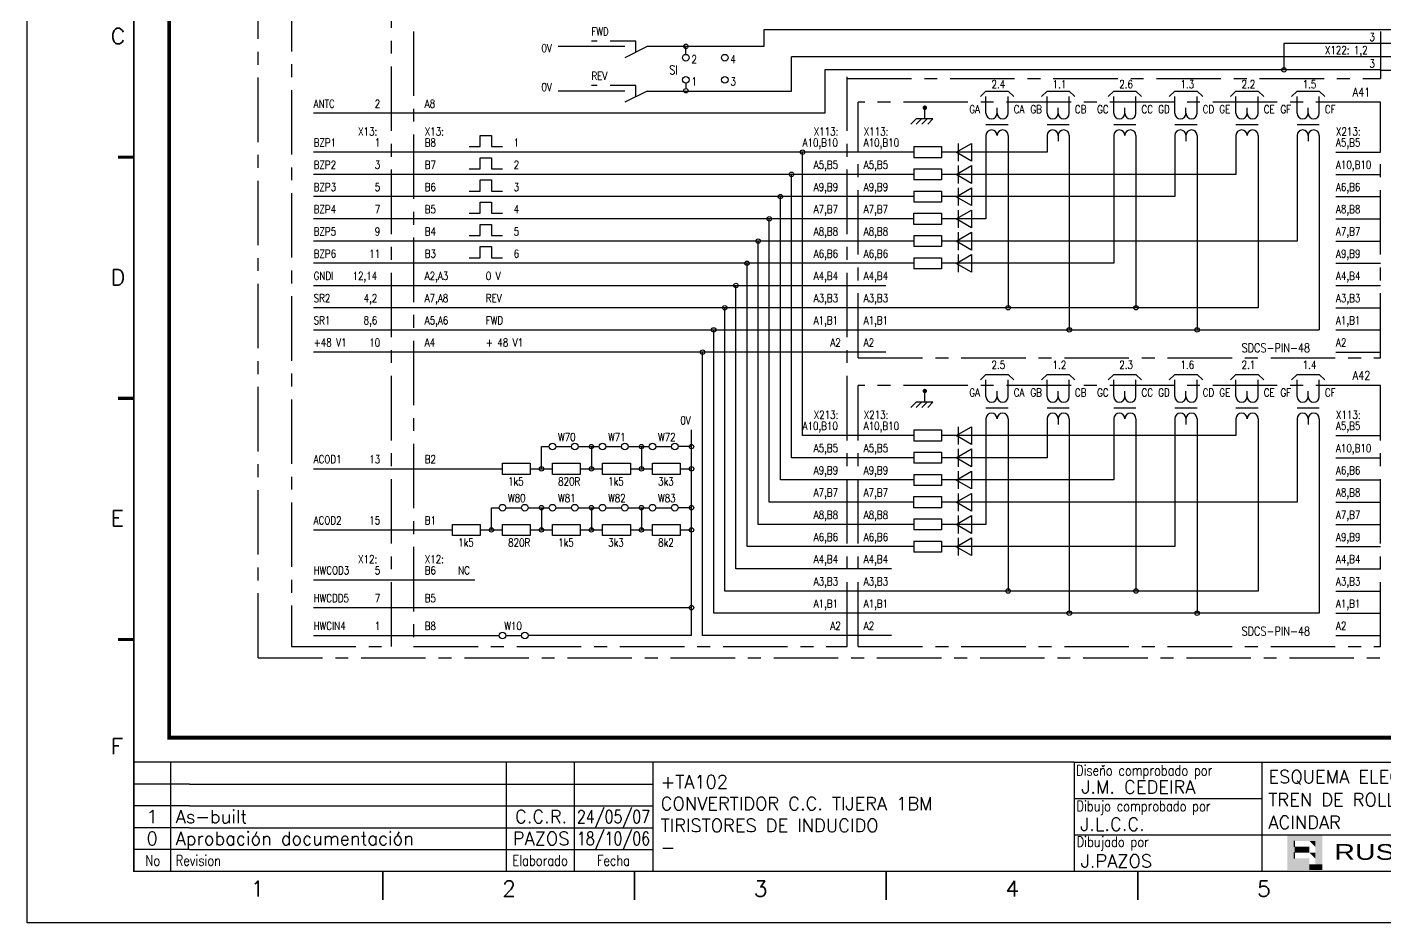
# Model space of a CAD drawing. Extents: x -25 to 1044, y -25744 to 292.
# Drawn here: x 151.1 to 414.3, y -8405.1 to -8231.4 of the extents above; entities that cross this region are included whole.
import ezdxf
from ezdxf.enums import TextEntityAlignment as Align

# ---------------------------------------------------------------- set-up
doc = ezdxf.new("R2010")
doc.units = 0
doc.header["$LTSCALE"] = 10
doc.header["$MEASUREMENT"] = 0
for name, pattern in [('CENTER', [2, 1.25, -0.25, 0.25, -0.25]), ('DASHDOT', [1, 0.5, -0.25, 0, -0.25]), ('DASHED', [0.75, 0.5, -0.25])]:
    doc.linetypes.add(name, pattern=pattern)
for name, color, linetype in [('1', 7, 'CONTINUOUS'), ('10', 5, 'CONTINUOUS'), ('2', 7, 'CONTINUOUS'), ('25', 3, 'CONTINUOUS'), ('25K', 4, 'DASHED'), ('25PK', 4, 'CENTER'), ('35', 2, 'CONTINUOUS'), ('DIBUJO', 7, 'CONTINUOUS')]:
    doc.layers.add(name, color=color, linetype=linetype)
doc.styles.add('ABBSTYLE', font='ROMANS.SHX', dxfattribs={"width": 0.8})
doc.styles.add('HELVETICA', font='HELV.SHX')
doc.styles.add('LABEL', font='SIMPLEX', dxfattribs={"width": 0.8, "height": 4})
doc.styles.add('ROMANS', font='romans')

# ---------------------------------------------------------------- blocks, each defined once
blk = doc.blocks.new('newcajec')
at = {"layer": '1'}
for p, q in [((179.4, 20.85), (0.13, 20.85)), ((7, 20.85), (7, 0)), ((71, 20.85), (71, 0)), ((84, 20.85), (84, 0.09)), ((99, 20.85), (99, 0)), ((215.2, 20.8), (215.2, 0)), ((184.64, 20.18), (184.81, 20.01)), ((184.81, 20.01), (185.18, 20.25)), ((10.6, 16.64), (0, 16.64)), ((10.6, 16.64), (99, 16.64)), ((179.4, 13.87), (215.2, 13.87)), ((10.6, 12.48), (0, 12.48)), ((10.6, 12.48), (99, 12.48)), ((10.6, 8.32), (0, 8.32)), ((10.6, 8.32), (99, 8.32)), ((179.4, 6.93), (267.63, 6.93)), ((10.6, 4.16), (0, 4.16)), ((10.6, 4.16), (99, 4.16))]:
    blk.add_line(p, q, dxfattribs=at)
at = {"layer": '1', "const_width": 0.3}
blk.add_lwpolyline([(0, 0), (0, 272.5), (383, 272.5), (383, 0)], close=True, dxfattribs=at)
at = {"layer": '1'}
for points in [[(-2.99, 136.23, 0.6, 0.6, 0), (-0.18, 136.23, 0.6, 0.6, 0)], [(-2.99, 90.23, 0.6, 0.6, 0), (-0.18, 90.23, 0.6, 0.6, 0)], [(-2.99, 44.23, 0.6, 0.6, 0), (-0.18, 44.23, 0.6, 0.6, 0)], [(383, 20.8, 0.3, 0.3, 0), (179.4, 20.8, 0.3, 0.3, 0), (179.4, 0, 0.3, 0.3, 0)], [(47.5, -5.5, 0.3, 0.3, 0), (47.5, -0.09, 0.3, 0.3, 0)], [(95.5, -5.5, 0.3, 0.3, 0), (95.5, -0.09, 0.3, 0.3, 0)], [(143.5, -5.5, 0.3, 0.3, 0), (143.5, -0.09, 0.3, 0.3, 0)], [(191.5, -5.5, 0.3, 0.3, 0), (191.5, -0.09, 0.3, 0.3, 0)]]:
    blk.add_lwpolyline(points, format="xyseb", dxfattribs=at)
at = {"layer": '2', "color": 14}
for p, q in [((221.42, 4.69), (221.42, 5.81)), ((221.42, 2.47), (221.42, 3.58))]:
    blk.add_line(p, q, dxfattribs=at)
for points in [[(220.05, 5.81), (220.05, 6.92), (226.74, 5.81), (226.74, 6.92)], [(221.42, 2.47), (220.05, 2.47), (221.42, 5.81), (220.05, 5.81)], [(224.25, 5.81), (225.37, 5.81), (225.37, 4.69)], [(225.37, 5.81), (226.74, 5.81), (225.37, 1.35), (226.74, 1.35)], [(221.42, 4.69), (224.25, 4.69), (221.42, 3.58), (224.25, 3.58)], [(224.25, 3.58), (225.37, 3.58), (225.37, 2.47)], [(224.25, 0.24), (224.25, 2.47), (220.05, 0.24), (220.05, 2.47)], [(226.74, 1.35), (226.74, 0.24), (224.25, 1.35), (224.25, 0.24)]]:
    blk.add_solid(points, dxfattribs=at)
at = {"layer": '1', "style": 'ROMANS'}
for s, p in [('C', (-4.37, 157.84)), ('D', (-4.37, 111.84)), ('E', (-4.37, 65.84)), ('F', (-4.37, 22.34)), ('1', (22.29, -4.82)), ('2', (70.29, -4.82)), ('3', (118.29, -4.82)), ('4', (166.29, -4.82)), ('5', (214.29, -4.82))]:
    blk.add_text(s, height=3, dxfattribs=at).set_placement(p)
at = {"layer": '1', "style": 'LABEL', "width": 0.8}
for s, p in [('Diseno comprobado por', (179.73, 18.27)), ('Dibujo comprobado por', (179.81, 11.47)), ('Dibujado por', (179.83, 4.64)), ('No', (2.23, 1.05)), ('Revision', (8, 1.05))]:
    blk.add_text(s, height=2, dxfattribs=at).set_placement(p)
for s, p in [('Elaborado', (77.5, 1.05)), ('Fecha', (91.5, 1.05))]:
    blk.add_text(s, height=2, dxfattribs=at).set_placement(p, align=Align.CENTER)
at = {"layer": '10', "style": 'ROMANS'}
for tag, p in [('REV41', (3.5, 18.74)), ('REV43', (77.7, 18.74)), ('REV31', (3.5, 14.58)), ('REV33', (77.7, 14.58)), ('REV21', (3.5, 10.42)), ('REV23', (77.7, 10.42)), ('REV11', (3.5, 6.27)), ('REV13', (77.7, 6.27))]:
    blk.add_attdef(tag, text='', height=2.5, dxfattribs=at).set_placement(p, align=Align.MIDDLE)
for tag, p, height in [('REV42', (8, 17.49), 2.5), ('SHEETNAME1', (100.5, 15.83), 2.5), ('DOCUMENTTYPE', (216.43, 16.8), 2.5), ('NOTA', (305.32, 15.8), 3), ('REV32', (8, 13.33), 2.5), ('DESIGNCHECK', (180.74, 14.83), 2.5), ('SHEETNAME2', (100.5, 11.67), 2.5), ('OBJECT', (216.43, 12.4), 2.5), ('REV22', (8, 9.17), 2.5), ('CUSTOMER', (216.43, 8.08), 2.5), ('ORDER', (305.32, 7.3), 4.5), ('SHEETNAME3', (100.5, 7.51), 2.5), ('DRAWINGCHECK', (180.53, 7.71), 2.5), ('REV12', (8, 5.01), 2.5), ('SHEETNAME4', (100.5, 3.35), 2.5), ('DOCUMENT_ID', (305.32, 0.93), 4.4), ('USER', (180.63, 0.71), 2.5), ('DEPARTMENT', (271.93, 1.05), 2.5)]:
    blk.add_attdef(tag, p, '', height=height, dxfattribs=at)
for tag, width, p, p2 in [('REV44', 1.221199, (84.53, 17.49), (98.48, 17.49)), ('REV34', 1.221199, (84.53, 13.33), (98.48, 13.33)), ('REV24', 1.221199, (84.53, 9.17), (98.48, 9.17)), ('REV14', 1.221199, (84.53, 5.01), (98.48, 5.01)), ('CREATED2', 7.039915, (282.71, 1.05), (301.14, 1.05))]:
    blk.add_attdef(tag, text='', height=2.5, dxfattribs=dict(at, width=width)).set_placement(p, p2, align=Align.FIT)
for tag, p in [('SHEET', (382, 7.43)), ('NEXTSHEET', (382, 0.5))]:
    blk.add_attdef(tag, text='', height=2.5, dxfattribs=at).set_placement(p, align=Align.RIGHT)
at = {"layer": 'DIBUJO', "color": 14, "style": 'HELVETICA', "width": 1.3}
blk.add_text('RUSSULA S.A.', height=3, dxfattribs=at).set_placement((229, 2.19))

msp = doc.modelspace()

# ---------------------------------------------------------------- linework, layer by layer
at = {"layer": '2', "color": 4, "linetype": 'CENTER'}
for p, q in [((202.32, -8143.59), (202.32, -8351.53)), ((195.85, -8353.68), (549.23, -8353.68)), ((195.85, -8353.68), (549.23, -8353.68))]:
    msp.add_line(p, q, dxfattribs=at)
at = {"layer": '2', "color": 3, "linetype": 'DASHDOT', "const_width": 0.724}
msp.add_lwpolyline([(178.61, -8127.43), (553.54, -8127.43), (553.54, -8369.19), (178.61, -8369.19), (178.61, -8127.43)], dxfattribs=at)
at = {"layer": '25'}
for p, q in [((336.99, -8243.79), (335.91, -8244.87)), ((336.99, -8243.79), (341.3, -8243.79)), ((341.3, -8243.79), (342.37, -8244.87)), ((348.84, -8243.79), (347.76, -8244.87)), ((348.84, -8243.79), (353.15, -8243.79)), ((353.15, -8243.79), (354.23, -8244.87)), ((361.77, -8243.79), (360.69, -8244.87)), ((361.77, -8243.79), (366.08, -8243.79)), ((366.08, -8243.79), (367.15, -8244.87)), ((373.62, -8243.79), (372.54, -8244.87)), ((373.62, -8243.79), (377.93, -8243.79)), ((377.93, -8243.79), (379.01, -8244.87)), ((385.47, -8243.79), (384.39, -8244.87)), ((385.47, -8243.79), (389.78, -8243.79)), ((389.78, -8243.79), (390.86, -8244.87)), ((397.32, -8243.79), (396.24, -8244.87)), ((397.32, -8243.79), (401.63, -8243.79)), ((401.63, -8243.79), (402.71, -8244.87)), ((336.99, -8298.73), (335.91, -8299.81)), ((336.99, -8298.73), (341.3, -8298.73)), ((341.3, -8298.73), (342.37, -8299.81)), ((348.84, -8298.73), (347.76, -8299.81)), ((348.84, -8298.73), (353.15, -8298.73)), ((353.15, -8298.73), (354.23, -8299.81)), ((361.77, -8298.73), (360.69, -8299.81)), ((361.77, -8298.73), (366.08, -8298.73)), ((366.08, -8298.73), (367.15, -8299.81)), ((373.62, -8298.73), (372.54, -8299.81)), ((373.62, -8298.73), (377.93, -8298.73)), ((377.93, -8298.73), (379.01, -8299.81)), ((385.47, -8298.73), (384.39, -8299.81)), ((385.47, -8298.73), (389.78, -8298.73)), ((389.78, -8298.73), (390.86, -8299.81)), ((397.32, -8298.73), (396.24, -8299.81)), ((397.32, -8298.73), (401.63, -8298.73)), ((401.63, -8298.73), (402.71, -8299.81))]:
    msp.add_line(p, q, dxfattribs=at)
at = {"layer": '25K'}
for p, q in [((413.48, -8237.09), (433.95, -8237.09)), ((413.48, -8239.72), (442.57, -8239.72))]:
    msp.add_line(p, q, dxfattribs=at)
for points in [[(269.11, -8236.25), (269.11, -8234.09), (260.49, -8234.09)], [(269.11, -8244.87), (269.11, -8242.71), (260.49, -8242.71)]]:
    msp.add_lwpolyline(points, dxfattribs=at)
at = {"layer": '25PK'}
for p, q in [((195.85, -8353.68), (195.85, -8140.36)), ((221.71, -8351.53), (221.71, -8143.59)), ((226.02, -8152.21), (226.02, -8351.53)), ((413.48, -8152.21), (413.48, -8241.36)), ((310.05, -8351.53), (310.05, -8241.01)), ((310.05, -8241.36), (413.48, -8241.36)), ((413.48, -8245.94), (312.21, -8245.94)), ((312.21, -8295.5), (312.21, -8245.94)), ((413.48, -8295.5), (413.48, -8245.94)), ((312.21, -8295.5), (413.48, -8295.5)), ((413.48, -8300.89), (312.21, -8300.89)), ((312.21, -8351.53), (312.21, -8300.89)), ((413.48, -8351.53), (413.48, -8300.89)), ((202.32, -8351.53), (221.71, -8351.53)), ((226.02, -8351.53), (310.05, -8351.53)), ((312.21, -8351.53), (413.48, -8351.53))]:
    msp.add_line(p, q, dxfattribs=at)
at = {"layer": '35'}
for p, q in [((433.95, -8231.94), (293.89, -8231.94)), ((266.96, -8235.17), (254.03, -8235.17)), ((271.27, -8235.17), (266.96, -8237.32)), ((278.81, -8236.68), (278.81, -8235.17)), ((299.28, -8237.09), (413.48, -8237.09)), ((442.57, -8234.56), (394.77, -8234.56)), ((394.77, -8234.56), (394.77, -8239.67)), ((413.48, -8239.67), (305.74, -8239.67)), ((278.81, -8242.28), (278.81, -8243.25)), ((266.96, -8243.79), (254.03, -8243.79)), ((271.27, -8243.79), (266.96, -8245.94)), ((336.99, -8248.1), (336.99, -8244.87)), ((341.3, -8248.1), (341.3, -8244.87)), ((348.84, -8248.1), (348.84, -8244.87)), ((353.15, -8248.1), (353.15, -8244.87)), ((361.77, -8248.1), (361.77, -8244.87)), ((366.08, -8248.1), (366.08, -8244.87)), ((373.62, -8248.1), (373.62, -8244.87)), ((377.93, -8248.1), (377.93, -8244.87)), ((385.47, -8248.1), (385.47, -8244.87)), ((389.78, -8248.1), (389.78, -8244.87)), ((397.32, -8248.1), (397.32, -8244.87)), ((401.63, -8248.1), (401.63, -8244.87)), ((339.14, -8248.1), (339.14, -8247.02)), ((350.99, -8248.1), (350.99, -8247.02)), ((363.92, -8248.1), (363.92, -8247.02)), ((375.77, -8248.1), (375.77, -8247.02)), ((387.62, -8248.1), (387.62, -8247.02)), ((399.48, -8248.1), (399.48, -8247.02)), ((323.44, -8249.17), (322.44, -8250.22)), ((326.7, -8249.18), (323.44, -8249.18)), ((324.5, -8249.17), (323.49, -8250.22)), ((325.57, -8249.17), (324.57, -8250.22)), ((326.7, -8249.17), (325.69, -8250.22)), ((336.99, -8250.25), (341.3, -8250.25)), ((348.84, -8250.25), (353.15, -8250.25)), ((361.77, -8250.25), (366.08, -8250.25)), ((373.62, -8250.25), (377.93, -8250.25)), ((385.47, -8250.25), (389.78, -8250.25)), ((397.32, -8250.25), (401.63, -8250.25)), ((238.95, -8252.41), (241.1, -8252.41)), ((238.95, -8254.56), (238.95, -8252.41)), ((241.1, -8252.41), (241.1, -8254.56)), ((336.99, -8252.41), (336.99, -8268.57)), ((341.3, -8252.41), (341.3, -8285.81)), ((348.84, -8252.41), (348.84, -8255.64)), ((350.99, -8252.41), (350.99, -8253.48)), ((353.15, -8252.41), (353.15, -8290.11)), ((361.77, -8252.41), (361.77, -8277.19)), ((366.08, -8252.41), (366.08, -8285.81)), ((373.62, -8252.41), (373.62, -8264.26)), ((375.77, -8252.41), (375.77, -8253.48)), ((377.93, -8252.41), (377.93, -8290.11)), ((385.47, -8252.41), (385.47, -8259.95)), ((389.78, -8252.41), (389.78, -8285.81)), ((397.32, -8252.41), (397.32, -8272.88)), ((399.48, -8252.41), (399.48, -8253.48)), ((401.63, -8252.41), (401.63, -8290.11)), ((236.79, -8254.56), (238.95, -8254.56)), ((241.1, -8254.56), (243.26, -8254.56)), ((322.98, -8254.56), (328.37, -8254.56)), ((322.98, -8254.56), (322.98, -8256.72)), ((328.37, -8254.56), (328.37, -8256.72)), ((331.2, -8255.67), (334.19, -8253.94)), ((331.6, -8253.94), (331.6, -8257.39)), ((334.19, -8253.94), (334.19, -8257.39)), ((322.98, -8255.64), (206.63, -8255.64)), ((238.95, -8258.87), (238.95, -8256.72)), ((238.95, -8256.72), (241.1, -8256.72)), ((241.1, -8256.72), (241.1, -8258.87)), ((301.43, -8310.58), (301.43, -8255.64)), ((328.37, -8256.72), (322.98, -8256.72)), ((348.84, -8255.64), (328.37, -8255.64)), ((334.19, -8257.39), (331.2, -8255.67)), ((404.86, -8255.64), (413.48, -8255.64)), ((322.98, -8259.95), (206.63, -8259.95)), ((236.79, -8258.87), (238.95, -8258.87)), ((241.1, -8258.87), (243.26, -8258.87)), ((299.28, -8314.89), (299.28, -8259.95)), ((322.98, -8258.87), (328.37, -8258.87)), ((322.98, -8258.87), (322.98, -8261.03)), ((328.37, -8258.87), (328.37, -8261.03)), ((385.47, -8259.95), (328.37, -8259.95)), ((331.2, -8259.97), (334.19, -8258.25)), ((334.19, -8261.7), (331.2, -8259.97)), ((331.6, -8258.25), (331.6, -8261.7)), ((334.19, -8258.25), (334.19, -8261.7)), ((404.86, -8259.95), (413.48, -8259.95)), ((236.79, -8263.18), (238.95, -8263.18)), ((238.95, -8263.18), (238.95, -8261.03)), ((238.95, -8261.03), (241.1, -8261.03)), ((241.1, -8261.03), (241.1, -8263.18)), ((241.1, -8263.18), (243.26, -8263.18)), ((328.37, -8261.03), (322.98, -8261.03)), ((322.98, -8263.18), (328.37, -8263.18)), ((322.98, -8263.18), (322.98, -8265.34)), ((328.37, -8263.18), (328.37, -8265.34)), ((331.2, -8264.28), (334.19, -8262.56)), ((331.6, -8262.56), (331.6, -8266.01)), ((334.19, -8262.56), (334.19, -8266.01)), ((322.98, -8264.26), (206.63, -8264.26)), ((238.95, -8265.34), (241.1, -8265.34)), ((238.95, -8267.49), (238.95, -8265.34)), ((241.1, -8265.34), (241.1, -8267.49)), ((297.13, -8319.2), (297.13, -8264.26)), ((328.37, -8265.34), (322.98, -8265.34)), ((373.62, -8264.26), (328.37, -8264.26)), ((334.19, -8266.01), (331.2, -8264.28)), ((404.86, -8264.26), (413.48, -8264.26)), ((322.98, -8268.57), (206.63, -8268.57)), ((236.79, -8267.49), (238.95, -8267.49)), ((241.1, -8267.49), (243.26, -8267.49)), ((294.97, -8323.51), (294.97, -8268.57)), ((322.98, -8267.49), (328.37, -8267.49)), ((322.98, -8269.64), (322.98, -8267.49)), ((328.37, -8267.49), (328.37, -8269.64)), ((336.99, -8268.57), (328.37, -8268.57)), ((331.2, -8268.59), (334.19, -8266.87)), ((334.19, -8270.32), (331.2, -8268.59)), ((331.6, -8266.87), (331.6, -8270.32)), ((334.19, -8266.87), (334.19, -8270.32)), ((404.86, -8268.57), (413.48, -8268.57)), ((238.95, -8269.64), (241.1, -8269.64)), ((238.95, -8271.8), (238.95, -8269.64)), ((241.1, -8269.64), (241.1, -8271.8)), ((328.37, -8269.64), (322.98, -8269.64)), ((331.2, -8272.9), (334.19, -8271.18)), ((331.6, -8271.18), (331.6, -8274.63)), ((334.19, -8271.18), (334.19, -8274.63)), ((322.98, -8272.88), (206.63, -8272.88)), ((236.79, -8271.8), (238.95, -8271.8)), ((238.95, -8276.11), (238.95, -8273.95)), ((238.95, -8273.95), (241.1, -8273.95)), ((241.1, -8271.8), (243.26, -8271.8)), ((241.1, -8273.95), (241.1, -8276.11)), ((292.82, -8327.82), (292.82, -8272.88)), ((322.98, -8271.8), (328.37, -8271.8)), ((322.98, -8271.8), (322.98, -8273.95)), ((328.37, -8273.95), (322.98, -8273.95)), ((328.37, -8271.8), (328.37, -8273.95)), ((397.32, -8272.88), (328.37, -8272.88)), ((334.19, -8274.63), (331.2, -8272.9)), ((404.86, -8272.88), (413.48, -8272.88)), ((236.79, -8276.11), (238.95, -8276.11)), ((241.1, -8276.11), (243.26, -8276.11)), ((322.98, -8276.11), (328.37, -8276.11)), ((322.98, -8276.11), (322.98, -8278.26)), ((328.37, -8276.11), (328.37, -8278.26)), ((331.2, -8277.21), (334.19, -8275.49)), ((331.6, -8275.49), (331.6, -8278.94)), ((334.19, -8275.49), (334.19, -8278.94)), ((322.98, -8277.19), (206.63, -8277.19)), ((290.66, -8332.13), (290.66, -8277.19)), ((328.37, -8278.26), (322.98, -8278.26)), ((361.77, -8277.19), (328.37, -8277.19)), ((334.19, -8278.94), (331.2, -8277.21)), ((404.86, -8277.19), (413.48, -8277.19)), ((206.63, -8281.5), (317.6, -8281.5)), ((288.51, -8336.44), (288.51, -8281.5)), ((404.86, -8281.5), (413.48, -8281.5)), ((389.78, -8285.81), (206.63, -8285.81)), ((286.35, -8340.75), (286.35, -8285.81)), ((404.86, -8285.81), (413.48, -8285.81)), ((206.63, -8290.11), (401.63, -8290.11)), ((284.2, -8345.06), (284.2, -8290.11)), ((404.86, -8290.11), (413.48, -8290.11)), ((317.6, -8294.42), (206.63, -8294.42)), ((282.04, -8349.37), (282.04, -8294.42)), ((404.86, -8294.42), (413.48, -8294.42)), ((336.99, -8303.04), (336.99, -8299.81)), ((341.3, -8303.04), (341.3, -8299.81)), ((348.84, -8303.04), (348.84, -8299.81)), ((353.15, -8303.04), (353.15, -8299.81)), ((361.77, -8303.04), (361.77, -8299.81)), ((366.08, -8303.04), (366.08, -8299.81)), ((373.62, -8303.04), (373.62, -8299.81)), ((377.93, -8303.04), (377.93, -8299.81)), ((385.47, -8303.04), (385.47, -8299.81)), ((389.78, -8303.04), (389.78, -8299.81)), ((397.32, -8303.04), (397.32, -8299.81)), ((401.63, -8303.04), (401.63, -8299.81)), ((339.14, -8303.04), (339.14, -8301.97)), ((350.99, -8303.04), (350.99, -8301.97)), ((363.92, -8303.04), (363.92, -8301.97)), ((375.77, -8303.04), (375.77, -8301.97)), ((387.62, -8303.04), (387.62, -8301.97)), ((399.48, -8303.04), (399.48, -8301.97)), ((323.44, -8304.12), (322.44, -8305.16)), ((326.7, -8304.12), (323.44, -8304.12)), ((324.5, -8304.12), (323.49, -8305.16)), ((325.57, -8304.12), (324.57, -8305.16)), ((326.7, -8304.12), (325.69, -8305.16)), ((336.99, -8305.2), (341.3, -8305.2)), ((348.84, -8305.2), (353.15, -8305.2)), ((361.77, -8305.2), (366.08, -8305.2)), ((373.62, -8305.2), (377.93, -8305.2)), ((385.47, -8305.2), (389.78, -8305.2)), ((397.32, -8305.2), (401.63, -8305.2)), ((336.99, -8307.35), (336.99, -8327.82)), ((341.3, -8307.35), (341.3, -8340.75)), ((348.84, -8307.35), (348.84, -8314.89)), ((350.99, -8307.35), (350.99, -8308.43)), ((353.15, -8307.35), (353.15, -8345.06)), ((361.77, -8307.35), (361.77, -8319.2)), ((366.08, -8307.35), (366.08, -8340.75)), ((373.62, -8307.35), (373.62, -8332.13)), ((375.77, -8307.35), (375.77, -8308.43)), ((377.93, -8307.35), (377.93, -8345.06)), ((385.47, -8307.35), (385.47, -8310.58)), ((389.78, -8307.35), (389.78, -8340.75)), ((397.32, -8307.35), (397.32, -8323.51)), ((399.48, -8307.35), (399.48, -8308.43)), ((401.63, -8307.35), (401.63, -8345.06)), ((279.89, -8349.37), (279.89, -8309.51)), ((322.98, -8310.58), (301.43, -8310.58)), ((322.98, -8309.51), (322.98, -8311.66)), ((322.98, -8309.51), (328.37, -8309.51)), ((328.37, -8309.51), (328.37, -8311.66)), ((385.47, -8310.58), (328.37, -8310.58)), ((331.2, -8310.61), (334.19, -8308.89)), ((334.19, -8312.34), (331.2, -8310.61)), ((331.6, -8308.89), (331.6, -8312.34)), ((334.19, -8308.89), (334.19, -8312.34)), ((404.86, -8310.58), (413.48, -8310.58)), ((250.8, -8317.05), (250.8, -8312.74)), ((250.8, -8312.74), (252.31, -8312.74)), ((253.6, -8312.74), (256.62, -8312.74)), ((257.91, -8312.74), (262, -8312.74)), ((260.49, -8312.74), (260.49, -8317.05)), ((263.3, -8312.74), (266.31, -8312.74)), ((267.6, -8312.74), (271.7, -8312.74)), ((270.19, -8312.74), (270.19, -8317.05)), ((272.99, -8312.74), (276.01, -8312.74)), ((279.89, -8312.74), (277.3, -8312.74)), ((328.37, -8311.66), (322.98, -8311.66)), ((331.2, -8314.92), (334.19, -8313.2)), ((331.6, -8313.2), (331.6, -8316.64)), ((334.19, -8313.2), (334.19, -8316.64)), ((243.26, -8315.97), (248.64, -8315.97)), ((243.26, -8318.13), (243.26, -8315.97)), ((248.64, -8315.97), (248.64, -8318.13)), ((252.95, -8315.97), (258.34, -8315.97)), ((252.95, -8318.13), (252.95, -8315.97)), ((258.34, -8315.97), (258.34, -8318.13)), ((262.65, -8315.97), (268.04, -8315.97)), ((262.65, -8318.13), (262.65, -8315.97)), ((268.04, -8315.97), (268.04, -8318.13)), ((272.35, -8315.97), (277.73, -8315.97)), ((272.35, -8318.13), (272.35, -8315.97)), ((277.73, -8315.97), (277.73, -8318.13)), ((322.98, -8314.89), (299.28, -8314.89)), ((322.98, -8313.82), (328.37, -8313.82)), ((322.98, -8313.82), (322.98, -8315.97)), ((328.37, -8315.97), (322.98, -8315.97)), ((328.37, -8313.82), (328.37, -8315.97)), ((348.84, -8314.89), (328.37, -8314.89)), ((334.19, -8316.64), (331.2, -8314.92)), ((404.86, -8314.89), (413.48, -8314.89)), ((206.63, -8317.05), (243.26, -8317.05)), ((234.64, -8317.05), (240.02, -8317.05)), ((248.64, -8318.13), (243.26, -8318.13)), ((248.64, -8317.05), (252.95, -8317.05)), ((258.34, -8318.13), (252.95, -8318.13)), ((258.34, -8317.05), (262.65, -8317.05)), ((268.04, -8318.13), (262.65, -8318.13)), ((268.04, -8317.05), (272.35, -8317.05)), ((277.73, -8318.13), (272.35, -8318.13)), ((277.73, -8317.05), (279.89, -8317.05)), ((322.98, -8318.13), (328.37, -8318.13)), ((322.98, -8318.13), (322.98, -8320.28)), ((328.37, -8318.13), (328.37, -8320.28)), ((331.2, -8319.23), (334.19, -8317.51)), ((331.6, -8317.51), (331.6, -8320.95)), ((334.19, -8317.51), (334.19, -8320.95)), ((322.98, -8319.2), (297.13, -8319.2)), ((328.37, -8320.28), (322.98, -8320.28)), ((361.77, -8319.2), (328.37, -8319.2)), ((334.19, -8320.95), (331.2, -8319.23)), ((404.86, -8319.2), (413.48, -8319.2)), ((322.98, -8323.51), (294.97, -8323.51)), ((322.98, -8322.44), (328.37, -8322.44)), ((322.98, -8324.59), (322.98, -8322.44)), ((328.37, -8322.44), (328.37, -8324.59)), ((397.32, -8323.51), (328.37, -8323.51)), ((331.2, -8323.54), (334.19, -8321.82)), ((334.19, -8325.26), (331.2, -8323.54)), ((331.6, -8321.82), (331.6, -8325.26)), ((334.19, -8321.82), (334.19, -8325.26)), ((404.86, -8323.51), (413.48, -8323.51)), ((241.1, -8328.9), (241.1, -8324.59)), ((241.1, -8324.59), (242.61, -8324.59)), ((243.9, -8324.59), (246.92, -8324.59)), ((248.21, -8324.59), (252.31, -8324.59)), ((250.8, -8324.59), (250.8, -8328.9)), ((253.6, -8324.59), (256.62, -8324.59)), ((257.91, -8324.59), (262, -8324.59)), ((260.49, -8324.59), (260.49, -8328.9)), ((263.3, -8324.59), (266.31, -8324.59)), ((267.6, -8324.59), (271.7, -8324.59)), ((270.19, -8324.59), (270.19, -8328.9)), ((272.99, -8324.59), (276.01, -8324.59)), ((279.89, -8324.59), (277.3, -8324.59)), ((328.37, -8324.59), (322.98, -8324.59)), ((331.2, -8327.85), (334.19, -8326.13)), ((331.6, -8326.13), (331.6, -8329.57)), ((334.19, -8326.13), (334.19, -8329.57)), ((206.63, -8328.9), (233.56, -8328.9)), ((233.56, -8327.82), (238.95, -8327.82)), ((233.56, -8329.98), (233.56, -8327.82)), ((238.95, -8327.82), (238.95, -8329.98)), ((238.95, -8328.9), (243.26, -8328.9)), ((243.26, -8327.82), (248.64, -8327.82)), ((243.26, -8329.98), (243.26, -8327.82)), ((248.64, -8327.82), (248.64, -8329.98)), ((248.64, -8328.9), (252.95, -8328.9)), ((252.95, -8327.82), (258.34, -8327.82)), ((252.95, -8329.98), (252.95, -8327.82)), ((258.34, -8327.82), (258.34, -8329.98)), ((258.34, -8328.9), (262.65, -8328.9)), ((262.65, -8327.82), (268.04, -8327.82)), ((262.65, -8329.98), (262.65, -8327.82)), ((268.04, -8327.82), (268.04, -8329.98)), ((268.04, -8328.9), (272.35, -8328.9)), ((272.35, -8327.82), (277.73, -8327.82)), ((272.35, -8329.98), (272.35, -8327.82)), ((277.73, -8327.82), (277.73, -8329.98)), ((277.73, -8328.9), (279.89, -8328.9)), ((322.98, -8327.82), (292.82, -8327.82)), ((322.98, -8326.75), (328.37, -8326.75)), ((322.98, -8326.75), (322.98, -8328.9)), ((328.37, -8328.9), (322.98, -8328.9)), ((328.37, -8326.75), (328.37, -8328.9)), ((336.99, -8327.82), (328.37, -8327.82)), ((334.19, -8329.57), (331.2, -8327.85)), ((404.86, -8327.82), (413.48, -8327.82)), ((238.95, -8329.98), (233.56, -8329.98)), ((248.64, -8329.98), (243.26, -8329.98)), ((258.34, -8329.98), (252.95, -8329.98)), ((268.04, -8329.98), (262.65, -8329.98)), ((277.73, -8329.98), (272.35, -8329.98)), ((322.98, -8331.06), (328.37, -8331.06)), ((322.98, -8331.06), (322.98, -8333.21)), ((328.37, -8331.06), (328.37, -8333.21)), ((331.2, -8332.16), (334.19, -8330.44)), ((331.6, -8330.44), (331.6, -8333.88)), ((334.19, -8330.44), (334.19, -8333.88)), ((322.98, -8332.13), (290.66, -8332.13)), ((328.37, -8333.21), (322.98, -8333.21)), ((373.62, -8332.13), (328.37, -8332.13)), ((334.19, -8333.88), (331.2, -8332.16)), ((404.86, -8332.13), (413.48, -8332.13)), ((318.67, -8336.44), (288.51, -8336.44)), ((404.86, -8336.44), (413.48, -8336.44)), ((206.63, -8338.6), (237.87, -8338.6)), ((389.78, -8340.75), (286.35, -8340.75)), ((404.86, -8340.75), (413.48, -8340.75)), ((206.63, -8343.98), (279.89, -8343.98)), ((401.63, -8345.06), (284.2, -8345.06)), ((404.86, -8345.06), (413.48, -8345.06)), ((206.63, -8349.37), (242.61, -8349.37)), ((243.9, -8349.37), (246.92, -8349.37)), ((279.89, -8349.37), (248.21, -8349.37)), ((318.67, -8349.37), (282.04, -8349.37)), ((404.86, -8349.37), (413.48, -8349.37))]:
    msp.add_line(p, q, dxfattribs=at)
at = {"layer": '35', "linetype": 'Continuous'}
for p, q in [((325.1, -8247.02), (325.1, -8249.18)), ((325.1, -8301.97), (325.1, -8304.12))]:
    msp.add_line(p, q, dxfattribs=at)
at = {"layer": '35'}
for points in [[(293.89, -8231.94), (293.89, -8235.17), (271.27, -8235.17)], [(305.74, -8239.7), (305.74, -8248.1), (206.63, -8248.1)], [(271.27, -8243.79), (299.28, -8243.79), (299.28, -8237.18)]]:
    msp.add_lwpolyline(points, dxfattribs=at)
for points in [[(325.14, -8246.8, 0.431, 0.431, 1), (325.14, -8247.24, 0.431, 0.431, 1)], [(325.14, -8301.75, 0.431, 0.431, 1), (325.14, -8302.18, 0.431, 0.431, 1)]]:
    msp.add_lwpolyline(points, format="xyseb", close=True, dxfattribs=at)
for centre, radius in [((278.81, -8237.32), 0.646), ((278.81, -8235.11), 0.431), ((286.35, -8237.32), 0.646), ((394.77, -8239.68), 0.431), ((278.81, -8241.63), 0.646), ((286.35, -8241.63), 0.646), ((278.81, -8243.73), 0.431), ((301.43, -8255.64), 0.431), ((299.28, -8259.95), 0.431), ((297.13, -8264.26), 0.431), ((294.97, -8268.57), 0.431), ((292.82, -8272.88), 0.431), ((290.66, -8277.19), 0.431), ((288.51, -8281.5), 0.431), ((286.35, -8285.81), 0.431), ((341.3, -8285.81), 0.431), ((366.08, -8285.81), 0.431), ((284.2, -8290.11), 0.431), ((353.15, -8290.11), 0.431), ((377.93, -8290.11), 0.431), ((282.04, -8294.42), 0.431), ((252.95, -8312.74), 0.646), ((257.26, -8312.74), 0.646), ((260.49, -8312.74), 0.431), ((262.65, -8312.74), 0.646), ((266.96, -8312.74), 0.646), ((270.19, -8312.74), 0.431), ((272.35, -8312.74), 0.646), ((276.65, -8312.74), 0.646), ((279.89, -8312.74), 0.431), ((250.8, -8317.05), 0.431), ((260.49, -8317.05), 0.431), ((270.19, -8317.05), 0.431), ((279.89, -8317.05), 0.431), ((243.26, -8324.59), 0.646), ((247.57, -8324.59), 0.646), ((252.95, -8324.59), 0.646), ((257.26, -8324.59), 0.646), ((262.65, -8324.59), 0.646), ((266.96, -8324.59), 0.646), ((272.35, -8324.59), 0.646), ((276.65, -8324.59), 0.646), ((250.8, -8324.59), 0.431), ((260.49, -8324.59), 0.431), ((270.19, -8324.59), 0.431), ((279.89, -8324.59), 0.431), ((241.1, -8328.9), 0.431), ((250.8, -8328.9), 0.431), ((260.49, -8328.9), 0.431), ((270.19, -8328.9), 0.431), ((279.89, -8328.9), 0.431), ((341.3, -8340.75), 0.431), ((366.08, -8340.75), 0.431), ((279.89, -8343.98), 0.431), ((353.15, -8345.06), 0.431), ((377.93, -8345.06), 0.431), ((243.26, -8349.37), 0.646), ((247.57, -8349.37), 0.646)]:
    msp.add_circle(centre, radius, dxfattribs=at)
for centre, start, end in [((338.07, -8248.1), 180, 0), ((340.22, -8248.1), 180, 0), ((349.92, -8248.1), 180, 0), ((352.07, -8248.1), 180, 0), ((362.84, -8248.1), 180, 0), ((365, -8248.1), 180, 0), ((374.7, -8248.1), 180, 0), ((376.85, -8248.1), 180, 0), ((386.55, -8248.1), 180, 0), ((388.7, -8248.1), 180, 0), ((398.4, -8248.1), 180, 0), ((400.55, -8248.1), 180, 0), ((338.07, -8252.41), 0, 180), ((340.22, -8252.41), 0, 180), ((349.92, -8252.41), 0, 180), ((352.07, -8252.41), 0, 180), ((362.84, -8252.41), 0, 180), ((365, -8252.41), 0, 180), ((374.7, -8252.41), 0, 180), ((376.85, -8252.41), 0, 180), ((386.55, -8252.41), 0, 180), ((388.7, -8252.41), 0, 180), ((398.4, -8252.41), 0, 180), ((400.55, -8252.41), 0, 180), ((338.07, -8303.04), 180, 0), ((340.22, -8303.04), 180, 0), ((349.92, -8303.04), 180, 0), ((352.07, -8303.04), 180, 0), ((362.84, -8303.04), 180, 0), ((365, -8303.04), 180, 0), ((374.7, -8303.04), 180, 0), ((376.85, -8303.04), 180, 0), ((386.55, -8303.04), 180, 0), ((388.7, -8303.04), 180, 0), ((398.4, -8303.04), 180, 0), ((400.55, -8303.04), 180, 0), ((338.07, -8307.35), 0, 180), ((340.22, -8307.35), 0, 180), ((349.92, -8307.35), 0, 180), ((352.07, -8307.35), 0, 180), ((362.84, -8307.35), 0, 180), ((365, -8307.35), 0, 180), ((374.7, -8307.35), 0, 180), ((376.85, -8307.35), 0, 180), ((386.55, -8307.35), 0, 180), ((388.7, -8307.35), 0, 180), ((398.4, -8307.35), 0, 180), ((400.55, -8307.35), 0, 180)]:
    msp.add_arc(centre, 1.08, start, end, dxfattribs=at)
at = {"layer": 'DIBUJO'}
msp.add_lwpolyline([(151.08, -8108.11), (571.08, -8108.11), (571.08, -8405.11), (151.08, -8405.11), (151.08, -8108.11)], dxfattribs=at)

# ---------------------------------------------------------------- block references
at = {"layer": '2', "color": 7}
ref = msp.add_blockref('newcajec', (171.76, -8395.11), dxfattribs=dict(at, xscale=1.016513761467891, yscale=1.016513761467891, zscale=1.016513761467891))
ref.add_attrib('REV24', '24/05/07', dxfattribs={"layer": '10', "height": 2.541, "style": 'ROMANS', "width": 0.728168}).set_placement((257.68, -8385.78), (271.87, -8385.78), align=Align.FIT)
ref.add_attrib('SHEETNAME3', 'TIRISTORES DE INDUCIDO', (273.92, -8387.48), dxfattribs={"layer": '10', "height": 2.5413, "style": 'ROMANS'})
ref.add_attrib('SHEETNAME2', 'CONVERTIDOR C.C. TIJERA 1BM', (273.92, -8383.25), dxfattribs={"layer": '10', "height": 2.5413, "style": 'ROMANS'})
ref.add_attrib('SHEETNAME1', '+TA102', (273.92, -8379.02), dxfattribs={"layer": '10', "height": 2.541, "style": 'ROMANS'})
ref.add_attrib('USER', 'J.PAZOS', (355.38, -8394.39), dxfattribs={"layer": '10', "height": 2.541, "style": 'ROMANS'})
ref.add_attrib('DRAWINGCHECK', 'J.L.C.C.', (355.27, -8387.26), dxfattribs={"layer": '10', "height": 2.541, "style": 'ROMANS'})
ref.add_attrib('DESIGNCHECK', 'J.M. CEDEIRA', (355.48, -8380.03), dxfattribs={"layer": '10', "height": 2.5413, "style": 'ROMANS'})
ref.add_attrib('REV22', 'As-built', (179.89, -8385.78), dxfattribs={"layer": '10', "height": 2.541, "style": 'ROMANS'})
ref.add_attrib('REV12', 'Aprobación documentación', (179.89, -8390.01), dxfattribs={"layer": '10', "height": 2.5413, "style": 'ROMANS'})
ref.add_attrib('REV21', '1', dxfattribs={"layer": '10', "height": 2.54, "style": 'ROMANS'}).set_placement((175.32, -8384.51), align=Align.MIDDLE)
ref.add_attrib('REV11', '0', dxfattribs={"layer": '10', "height": 2.54, "style": 'ROMANS'}).set_placement((175.32, -8388.74), align=Align.MIDDLE)
ref.add_attrib('SHEETNAME4', '-', (273.92, -8391.71), dxfattribs={"layer": '10', "height": 2.54, "style": 'ROMANS'})
ref.add_attrib('REV14', '18/10/06', dxfattribs={"layer": '10', "height": 2.541, "style": 'ROMANS', "width": 0.728168}).set_placement((257.68, -8390.01), (271.87, -8390.01), align=Align.FIT)
ref.add_attrib('REV23', 'C.C.R.', dxfattribs={"layer": '10', "height": 2.541, "style": 'ROMANS'}).set_placement((250.74, -8384.51), align=Align.MIDDLE)
ref.add_attrib('REV13', 'PAZOS', dxfattribs={"layer": '10', "height": 2.541, "style": 'ROMANS'}).set_placement((250.74, -8388.74), align=Align.MIDDLE)
ref.add_attrib('CUSTOMER', 'ACINDAR', (391.76, -8386.89), dxfattribs={"layer": '10', "height": 2.541, "style": 'ROMANS'})
ref.add_attrib('OBJECT', 'TREN DE ROLLOS Y BARRAS', (391.76, -8382.5), dxfattribs={"layer": '10', "height": 2.5413, "style": 'ROMANS'})
ref.add_attrib('DOCUMENTTYPE', 'ESQUEMA ELECTRICO', (391.76, -8378.03), dxfattribs={"layer": '10', "height": 2.5413, "style": 'ROMANS'})

# ---------------------------------------------------------------- texts
at = {"layer": '25', "style": 'ABBSTYLE', "width": 0.8}
for s, height, p in [('FWD', 1.551, (260.49, -8233.01)), ('3', 1.55, (411.33, -8234.09)), ('0V', 1.551, (250.8, -8236.25)), ('2', 1.55, (279.89, -8238.4)), ('4', 1.55, (287.43, -8238.4)), ('X122: 1,2', 1.551, (402.71, -8236.62)), ('SI', 1.724, (275.58, -8240.56)), ('3', 1.55, (411.33, -8239.24)), ('0V', 1.551, (250.8, -8243.79)), ('REV', 1.551, (260.49, -8241.63)), ('1', 1.55, (279.89, -8242.71)), ('3', 1.55, (287.43, -8242.71)), ('2.4', 1.551, (338.07, -8243.24)), ('1.1', 1.551, (349.92, -8243.24)), ('2.6', 1.551, (362.84, -8243.24)), ('1.3', 1.551, (374.7, -8243.24)), ('2.2', 1.551, (386.55, -8243.24)), ('1.5', 1.551, (398.4, -8243.24)), ('A41', 1.724, (408.09, -8244.87)), ('ANTC', 1.551, (206.63, -8247.02)), ('2', 1.55, (218.48, -8247.02)), ('A8', 1.551, (228.17, -8247.02)), ('GA', 1.551, (333.76, -8248.1)), ('CA', 1.551, (342.37, -8248.1)), ('GB', 1.551, (345.61, -8248.1)), ('CB', 1.551, (354.23, -8248.1)), ('GC', 1.551, (358.54, -8248.1)), ('CC', 1.551, (367.15, -8248.1)), ('GD', 1.551, (370.39, -8248.1)), ('CD', 1.551, (379.01, -8248.1)), ('GE', 1.551, (382.24, -8248.1)), ('CE', 1.551, (390.86, -8248.1)), ('GF', 1.551, (394.09, -8248.1)), ('CF', 1.551, (402.71, -8248.1)), ('X13:', 1.551, (215.24, -8252.41)), ('X13:', 1.551, (228.17, -8252.41)), ('X113:', 1.551, (303.59, -8252.41)), ('X113:', 1.551, (313.29, -8252.41)), ('X213:', 1.551, (404.86, -8252.41)), ('BZP1', 1.551, (206.63, -8254.56)), ('1', 1.55, (218.48, -8254.56)), ('B8', 1.551, (228.17, -8254.56)), ('1', 1.55, (245.41, -8254.56)), ('A10,B10', 1.551, (301.43, -8254.56)), ('A10,B10', 1.551, (313.29, -8254.56)), ('A5,B5', 1.551, (404.86, -8254.56)), ('BZP2', 1.551, (206.63, -8258.87)), ('3', 1.55, (218.48, -8258.87)), ('B7', 1.551, (228.17, -8258.87)), ('2', 1.55, (245.41, -8258.87)), ('A5,B5', 1.551, (303.59, -8258.87)), ('A5,B5', 1.551, (313.29, -8258.87)), ('A10,B10', 1.551, (404.86, -8258.87)), ('BZP3', 1.551, (206.63, -8263.18)), ('5', 1.55, (218.48, -8263.18)), ('B6', 1.551, (228.17, -8263.18)), ('3', 1.55, (245.41, -8263.18)), ('A9,B9', 1.551, (303.59, -8263.18)), ('A9,B9', 1.551, (313.29, -8263.18)), ('A6,B6', 1.551, (404.86, -8263.18)), ('BZP4', 1.551, (206.63, -8267.49)), ('7', 1.55, (218.48, -8267.49)), ('B5', 1.551, (228.17, -8267.49)), ('4', 1.55, (245.41, -8267.49)), ('A7,B7', 1.551, (303.59, -8267.49)), ('A7,B7', 1.551, (313.29, -8267.49)), ('A8,B8', 1.551, (404.86, -8267.49)), ('BZP5', 1.551, (206.63, -8271.8)), ('9', 1.55, (218.48, -8271.8)), ('B4', 1.551, (228.17, -8271.8)), ('5', 1.55, (245.41, -8271.8)), ('A8,B8', 1.551, (303.59, -8271.8)), ('A8,B8', 1.551, (313.29, -8271.8)), ('A7,B7', 1.551, (404.86, -8271.8)), ('BZP6', 1.551, (206.63, -8276.11)), ('11', 1.551, (217.4, -8276.11)), ('B3', 1.551, (228.17, -8276.11)), ('6', 1.55, (245.41, -8276.11)), ('A6,B6', 1.551, (303.59, -8276.11)), ('A6,B6', 1.551, (313.29, -8276.11)), ('A9,B9', 1.551, (404.86, -8276.11)), ('GNDI', 1.551, (206.63, -8280.42)), ('12,14', 1.551, (214.17, -8280.42)), ('A2,A3', 1.551, (228.17, -8280.42)), ('0 V', 1.551, (240.02, -8280.42)), ('A4,B4', 1.551, (303.59, -8280.42)), ('A4,B4', 1.551, (313.29, -8280.42)), ('A4,B4', 1.551, (404.86, -8280.42)), ('SR2', 1.551, (206.63, -8284.73)), ('4,2', 1.551, (216.32, -8284.73)), ('A7,A8', 1.551, (228.17, -8284.73)), ('REV', 1.551, (240.02, -8284.73)), ('A3,B3', 1.551, (303.59, -8284.73)), ('A3,B3', 1.551, (313.29, -8284.73)), ('A3,B3', 1.551, (404.86, -8284.73)), ('SR1', 1.551, (206.63, -8289.04)), ('8,6', 1.551, (216.32, -8289.04)), ('A5,A6', 1.551, (228.17, -8289.04)), ('FWD', 1.551, (240.02, -8289.04)), ('A1,B1', 1.551, (303.59, -8289.04)), ('A1,B1', 1.551, (313.29, -8289.04)), ('A1,B1', 1.551, (404.86, -8289.04)), ('+48 V1', 1.551, (206.63, -8293.35)), ('10', 1.551, (217.4, -8293.35)), ('A4', 1.551, (228.17, -8293.35)), ('+ 48 V1', 1.551, (240.02, -8293.35)), ('A2', 1.551, (306.82, -8293.35)), ('A2', 1.551, (313.29, -8293.35)), ('A2', 1.551, (404.86, -8293.35)), ('SDCS-PIN-48', 1.7238, (386.55, -8294.45)), ('2.5', 1.551, (338.07, -8297.66)), ('1.2', 1.551, (349.92, -8297.66)), ('2.3', 1.551, (362.84, -8297.66)), ('1.6', 1.551, (374.7, -8297.66)), ('2.1', 1.551, (386.55, -8297.66)), ('1.4', 1.551, (398.4, -8297.66)), ('A42', 1.724, (408.09, -8299.81)), ('GA', 1.551, (333.76, -8303.04)), ('CA', 1.551, (342.37, -8303.04)), ('GB', 1.551, (345.61, -8303.04)), ('CB', 1.551, (354.23, -8303.04)), ('GC', 1.551, (358.54, -8303.04)), ('CC', 1.551, (367.15, -8303.04)), ('GD', 1.551, (370.39, -8303.04)), ('CD', 1.551, (379.01, -8303.04)), ('GE', 1.551, (382.24, -8303.04)), ('CE', 1.551, (390.86, -8303.04)), ('GF', 1.551, (394.09, -8303.04)), ('CF', 1.551, (402.71, -8303.04)), ('0V', 1.551, (277.73, -8308.43)), ('A10,B10', 1.551, (301.43, -8309.51)), ('X213:', 1.551, (303.59, -8307.35)), ('A10,B10', 1.551, (313.29, -8309.51)), ('X213:', 1.551, (313.29, -8307.35)), ('A5,B5', 1.551, (404.86, -8309.51)), ('X113:', 1.551, (404.86, -8307.35)), ('W70', 1.551, (254.03, -8311.66)), ('W71', 1.551, (263.73, -8311.66)), ('W72', 1.551, (273.42, -8311.66)), ('A5,B5', 1.551, (303.59, -8313.82)), ('A5,B5', 1.551, (313.29, -8313.82)), ('A10,B10', 1.551, (404.86, -8313.82)), ('ACOD1', 1.551, (206.63, -8315.97)), ('13', 1.551, (217.4, -8315.97)), ('B2', 1.551, (228.17, -8315.97)), ('A9,B9', 1.551, (303.59, -8318.13)), ('A9,B9', 1.551, (313.29, -8318.13)), ('A6,B6', 1.551, (404.86, -8318.13)), ('1k5', 1.551, (244.33, -8320.28)), ('820R', 1.551, (254.03, -8320.28)), ('1k5', 1.551, (263.73, -8320.28)), ('3k3', 1.551, (273.42, -8320.28)), ('A7,B7', 1.551, (303.59, -8322.44)), ('A7,B7', 1.551, (313.29, -8322.44)), ('A8,B8', 1.551, (404.86, -8322.44)), ('W80', 1.551, (244.33, -8323.51)), ('W81', 1.551, (254.03, -8323.51)), ('W82', 1.551, (263.73, -8323.51)), ('W83', 1.551, (273.42, -8323.51)), ('ACOD2', 1.551, (206.63, -8327.82)), ('15', 1.551, (217.4, -8327.82)), ('B1', 1.551, (228.17, -8327.82)), ('A8,B8', 1.551, (303.59, -8326.75)), ('A8,B8', 1.551, (313.29, -8326.75)), ('A7,B7', 1.551, (404.86, -8326.75)), ('1k5', 1.551, (234.64, -8332.13)), ('820R', 1.551, (244.33, -8332.13)), ('1k5', 1.551, (254.03, -8332.13)), ('3k3', 1.551, (263.73, -8332.13)), ('8k2', 1.551, (273.42, -8332.13)), ('A6,B6', 1.551, (303.59, -8331.06)), ('A6,B6', 1.551, (313.29, -8331.06)), ('A9,B9', 1.551, (404.86, -8331.06)), ('X12:', 1.551, (215.24, -8335.36)), ('X12:', 1.551, (228.17, -8335.36)), ('A4,B4', 1.551, (303.59, -8335.36)), ('A4,B4', 1.551, (313.29, -8335.36)), ('A4,B4', 1.551, (404.86, -8335.36)), ('HWCOD3', 1.551, (206.63, -8337.52)), ('5', 1.55, (218.48, -8337.52)), ('B6', 1.551, (228.17, -8337.52)), ('NC', 1.551, (234.64, -8337.52)), ('A3,B3', 1.551, (303.59, -8339.67)), ('A3,B3', 1.551, (313.29, -8339.67)), ('A3,B3', 1.551, (404.86, -8339.67)), ('HWCDD5', 1.551, (206.63, -8342.91)), ('7', 1.55, (218.48, -8342.91)), ('B5', 1.551, (228.17, -8342.91)), ('A1,B1', 1.551, (303.59, -8343.98)), ('A1,B1', 1.551, (313.29, -8343.98)), ('A1,B1', 1.551, (404.86, -8343.98)), ('HWCIN4', 1.551, (206.63, -8348.29)), ('1', 1.55, (218.48, -8348.29)), ('B8', 1.551, (228.17, -8348.29)), ('W10', 1.551, (243.61, -8348.29)), ('A2', 1.551, (306.82, -8348.29)), ('A2', 1.551, (313.29, -8348.29)), ('A2', 1.551, (404.86, -8348.29)), ('SDCS-PIN-48', 1.7238, (386.55, -8349.4))]:
    msp.add_text(s, height=height, dxfattribs=at).set_placement(p)

doc.saveas('drawing.dxf')
